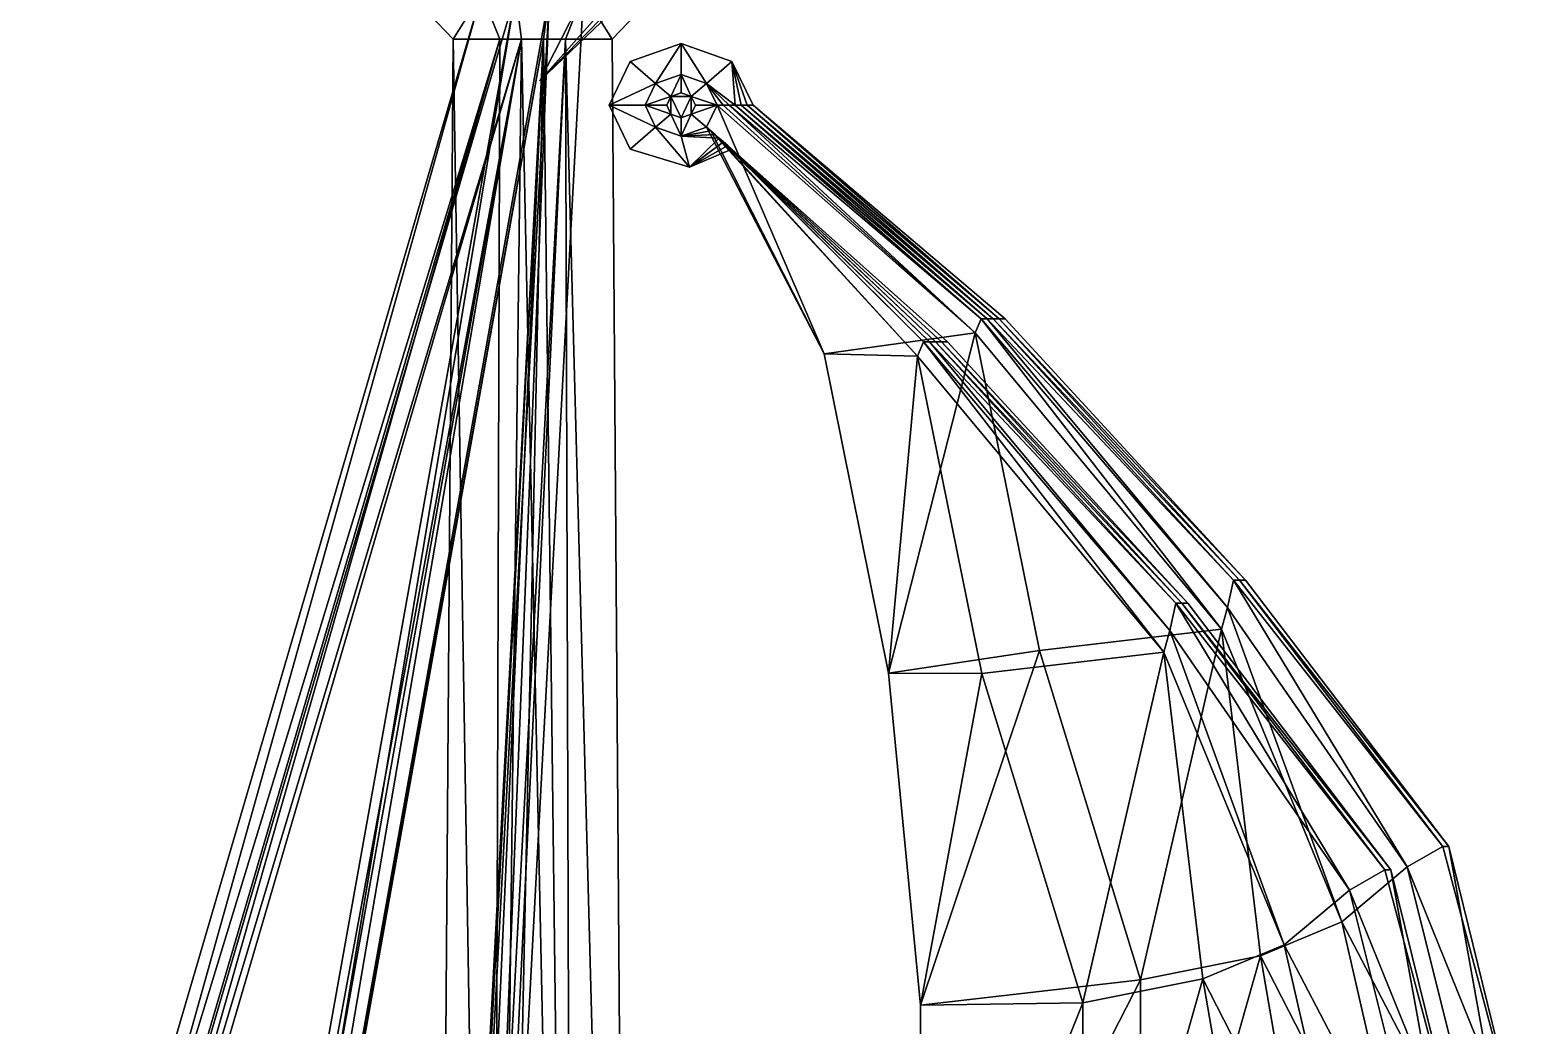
# Model space of a CAD drawing. Extents: x -936 to 1055, y -439 to 1376.
# Drawn here: x -160.4 to 224.6, y 483.3 to 739.4 of the extents above; entities that cross this region are included whole.
import ezdxf

# ---------------------------------------------------------------- set-up
doc = ezdxf.new("R2010")
doc.units = 0
doc.layers.get('0').update_dxf_attribs({"linetype": 'CONTINUOUS'})

msp = doc.modelspace()

# ---------------------------------------------------------------- linework, layer by layer
at = {"color": 7}
for points in [[(20.33, 773.82, 363.61), (-29.19, 726.3, 455.34), (82.53, 839.82, 340.82), (20.33, 773.82, 363.61)], [(-29.19, 726.3, 455.34), (25.9, 834.16, 404.3), (82.53, 839.82, 340.82), (-29.19, 726.3, 455.34)], [(82.53, 839.82, -340.82), (-29.19, 726.3, -455.34), (20.33, 773.82, -363.61), (82.53, 839.82, -340.82)], [(82.53, 839.82, -340.82), (25.9, 834.16, -404.3), (-29.19, 726.3, -455.34), (82.53, 839.82, -340.82)], [(67.52, 835.37, 340.82), (-29.19, 726.3, 455.34), (20.33, 773.82, 363.61), (67.52, 835.37, 340.82)], [(67.52, 835.37, 340.82), (25.9, 834.16, 404.3), (-29.19, 726.3, 455.34), (67.52, 835.37, 340.82)], [(20.33, 773.82, -363.61), (-29.19, 726.3, -455.34), (67.52, 835.37, -340.82), (20.33, 773.82, -363.61)], [(-29.19, 726.3, -455.34), (25.9, 834.16, -404.3), (67.52, 835.37, -340.82), (-29.19, 726.3, -455.34)], [(-73.99, 760.5, -17.78), (-73.99, 760.5, 17.78), (-51.52, 737.01, 8.47), (-73.99, 760.5, -17.78)], [(-51.52, 737.01, -8.47), (-73.99, 760.5, -17.78), (-51.52, 737.01, 8.47), (-51.52, 737.01, -8.47)], [(-44.19, 748.76, -31.68), (-73.99, 760.5, -17.78), (-51.52, 737.01, -8.47), (-44.19, 748.76, -31.68)], [(-51.52, 737.01, 8.47), (-73.99, 760.5, 17.78), (-44.19, 748.76, 31.68), (-51.52, 737.01, 8.47)], [(-10.62, 737.01, -8.47), (11.85, 760.5, -17.78), (-17.94, 748.76, -31.68), (-10.62, 737.01, -8.47)], [(-17.94, 748.76, 31.68), (11.85, 760.5, 17.78), (-10.62, 737.01, 8.47), (-17.94, 748.76, 31.68)], [(11.85, 760.5, 17.78), (11.85, 760.5, -17.78), (-10.62, 737.01, -8.47), (11.85, 760.5, 17.78)], [(-10.62, 737.01, 8.47), (11.85, 760.5, 17.78), (-10.62, 737.01, -8.47), (-10.62, 737.01, 8.47)], [(-243.22, 69.85, -378.05), (-234.47, 69.85, -378.05), (-44.19, 748.76, -31.68), (-243.22, 69.85, -378.05)], [(-243.22, 69.85, -378.05), (-44.19, 748.76, -31.68), (-39.54, 737.01, -20.45), (-243.22, 69.85, -378.05)], [(-44.19, 748.76, 31.68), (-234.47, 69.85, 378.05), (-243.22, 69.85, 378.05), (-44.19, 748.76, 31.68)], [(-39.54, 737.01, 20.45), (-44.19, 748.76, 31.68), (-243.22, 69.85, 378.05), (-39.54, 737.01, 20.45)], [(-234.47, 69.85, -378.05), (-35.44, 748.76, -31.68), (-44.19, 748.76, -31.68), (-234.47, 69.85, -378.05)], [(-234.47, 69.85, -378.05), (-33.89, 737.01, -20.45), (-35.44, 748.76, -31.68), (-234.47, 69.85, -378.05)], [(-44.19, 748.76, 31.68), (-35.44, 748.76, 31.68), (-234.47, 69.85, 378.05), (-44.19, 748.76, 31.68)], [(-35.44, 748.76, 31.68), (-33.89, 737.01, 20.45), (-234.47, 69.85, 378.05), (-35.44, 748.76, 31.68)], [(-157.17, 69.85, -378.05), (-35.44, 748.76, -31.68), (-33.89, 737.01, -20.45), (-157.17, 69.85, -378.05)], [(-157.17, 69.85, -378.05), (-148.42, 69.85, -378.05), (-35.44, 748.76, -31.68), (-157.17, 69.85, -378.05)], [(-33.89, 737.01, 20.45), (-35.44, 748.76, 31.68), (-157.17, 69.85, 378.05), (-33.89, 737.01, 20.45)], [(-35.44, 748.76, 31.68), (-148.42, 69.85, 378.05), (-157.17, 69.85, 378.05), (-35.44, 748.76, 31.68)], [(-148.42, 69.85, -378.05), (-26.69, 748.76, -31.68), (-35.44, 748.76, -31.68), (-148.42, 69.85, -378.05)], [(-148.42, 69.85, -378.05), (-28.24, 737.01, -20.45), (-26.69, 748.76, -31.68), (-148.42, 69.85, -378.05)], [(-35.44, 748.76, 31.68), (-26.69, 748.76, 31.68), (-148.42, 69.85, 378.05), (-35.44, 748.76, 31.68)], [(-26.69, 748.76, 31.68), (-28.24, 737.01, 20.45), (-148.42, 69.85, 378.05), (-26.69, 748.76, 31.68)], [(-63.12, 69.85, -378.05), (-26.69, 748.76, -31.68), (-28.24, 737.01, -20.45), (-63.12, 69.85, -378.05)], [(-63.12, 69.85, -378.05), (-54.37, 69.85, -378.05), (-26.69, 748.76, -31.68), (-63.12, 69.85, -378.05)], [(-28.24, 737.01, 20.45), (-26.69, 748.76, 31.68), (-63.12, 69.85, 378.05), (-28.24, 737.01, 20.45)], [(-26.69, 748.76, 31.68), (-54.37, 69.85, 378.05), (-63.12, 69.85, 378.05), (-26.69, 748.76, 31.68)], [(-54.37, 69.85, -378.05), (-17.94, 748.76, -31.68), (-26.69, 748.76, -31.68), (-54.37, 69.85, -378.05)], [(-54.37, 69.85, -378.05), (-22.6, 737.01, -20.45), (-17.94, 748.76, -31.68), (-54.37, 69.85, -378.05)], [(-26.69, 748.76, 31.68), (-17.94, 748.76, 31.68), (-54.37, 69.85, 378.05), (-26.69, 748.76, 31.68)], [(-17.94, 748.76, 31.68), (-22.6, 737.01, 20.45), (-54.37, 69.85, 378.05), (-17.94, 748.76, 31.68)], [(-39.54, 737.01, -20.45), (-44.19, 748.76, -31.68), (-51.52, 737.01, -8.47), (-39.54, 737.01, -20.45)], [(-51.52, 737.01, 8.47), (-44.19, 748.76, 31.68), (-39.54, 737.01, 20.45), (-51.52, 737.01, 8.47)], [(-10.62, 737.01, -8.47), (-17.94, 748.76, -31.68), (-22.6, 737.01, -20.45), (-10.62, 737.01, -8.47)], [(-22.6, 737.01, 20.45), (-17.94, 748.76, 31.68), (-10.62, 737.01, 8.47), (-22.6, 737.01, 20.45)], [(-238.57, 58.1, -366.82), (-243.22, 69.85, -378.05), (-39.54, 737.01, -20.45), (-238.57, 58.1, -366.82)], [(-39.54, 737.01, 20.45), (-243.22, 69.85, 378.05), (-238.57, 58.1, 366.82), (-39.54, 737.01, 20.45)], [(-232.92, 58.1, -366.82), (-238.57, 58.1, -366.82), (-39.54, 737.01, -20.45), (-232.92, 58.1, -366.82)], [(-39.54, 737.01, 20.45), (-238.57, 58.1, 366.82), (-232.92, 58.1, 366.82), (-39.54, 737.01, 20.45)], [(-234.47, 69.85, -378.05), (-232.92, 58.1, -366.82), (-33.89, 737.01, -20.45), (-234.47, 69.85, -378.05)], [(-33.89, 737.01, 20.45), (-232.92, 58.1, 366.82), (-234.47, 69.85, 378.05), (-33.89, 737.01, 20.45)], [(-232.92, 58.1, -366.82), (-39.54, 737.01, -20.45), (-33.89, 737.01, -20.45), (-232.92, 58.1, -366.82)], [(-33.89, 737.01, 20.45), (-39.54, 737.01, 20.45), (-232.92, 58.1, 366.82), (-33.89, 737.01, 20.45)], [(-155.62, 58.1, -366.81), (-157.17, 69.85, -378.05), (-33.89, 737.01, -20.45), (-155.62, 58.1, -366.81)], [(-33.89, 737.01, 20.45), (-157.17, 69.85, 378.05), (-155.62, 58.1, 366.81), (-33.89, 737.01, 20.45)], [(-149.97, 58.1, -366.81), (-155.62, 58.1, -366.81), (-33.89, 737.01, -20.45), (-149.97, 58.1, -366.81)], [(-33.89, 737.01, 20.45), (-155.62, 58.1, 366.81), (-149.97, 58.1, 366.81), (-33.89, 737.01, 20.45)], [(-149.97, 58.1, -366.81), (-33.89, 737.01, -20.45), (-28.24, 737.01, -20.45), (-149.97, 58.1, -366.81)], [(-148.42, 69.85, -378.05), (-149.97, 58.1, -366.81), (-28.24, 737.01, -20.45), (-148.42, 69.85, -378.05)], [(-28.24, 737.01, 20.45), (-33.89, 737.01, 20.45), (-149.97, 58.1, 366.81), (-28.24, 737.01, 20.45)], [(-28.24, 737.01, 20.45), (-149.97, 58.1, 366.81), (-148.42, 69.85, 378.05), (-28.24, 737.01, 20.45)], [(-59.03, 58.1, -366.82), (-64.67, 58.1, -366.82), (-28.24, 737.01, -20.45), (-59.03, 58.1, -366.82)], [(-64.67, 58.1, -366.82), (-63.12, 69.85, -378.05), (-28.24, 737.01, -20.45), (-64.67, 58.1, -366.82)], [(-28.24, 737.01, 20.45), (-64.67, 58.1, 366.82), (-59.03, 58.1, 366.82), (-28.24, 737.01, 20.45)], [(-28.24, 737.01, 20.45), (-63.12, 69.85, 378.05), (-64.67, 58.1, 366.82), (-28.24, 737.01, 20.45)], [(-59.03, 58.1, -366.82), (-28.24, 737.01, -20.45), (-22.6, 737.01, -20.45), (-59.03, 58.1, -366.82)], [(-54.37, 69.85, -378.05), (-59.03, 58.1, -366.82), (-22.6, 737.01, -20.45), (-54.37, 69.85, -378.05)], [(-22.6, 737.01, 20.45), (-28.24, 737.01, 20.45), (-59.03, 58.1, 366.82), (-22.6, 737.01, 20.45)], [(-22.6, 737.01, 20.45), (-59.03, 58.1, 366.82), (-54.37, 69.85, 378.05), (-22.6, 737.01, 20.45)], [(-51.52, 737.01, -8.47), (-51.52, 737.01, 8.47), (-56.09, 117.52, 10.36), (-51.52, 737.01, -8.47)], [(-56.09, 117.52, -10.36), (-51.52, 737.01, -8.47), (-56.09, 117.52, 10.36), (-56.09, 117.52, -10.36)], [(-41.43, 117.52, -25.02), (-51.52, 737.01, -8.47), (-56.09, 117.52, -10.36), (-41.43, 117.52, -25.02)], [(-56.09, 117.52, 10.36), (-51.52, 737.01, 8.47), (-41.43, 117.52, 25.02), (-56.09, 117.52, 10.36)], [(-41.43, 117.52, -25.02), (-39.54, 737.01, -20.45), (-51.52, 737.01, -8.47), (-41.43, 117.52, -25.02)], [(-51.52, 737.01, 8.47), (-39.54, 737.01, 20.45), (-41.43, 117.52, 25.02), (-51.52, 737.01, 8.47)], [(-33.89, 737.01, -20.45), (-39.54, 737.01, -20.45), (-41.43, 117.52, -25.02), (-33.89, 737.01, -20.45)], [(-28.24, 737.01, -20.45), (-33.89, 737.01, -20.45), (-41.43, 117.52, -25.02), (-28.24, 737.01, -20.45)], [(-20.7, 117.52, -25.02), (-28.24, 737.01, -20.45), (-41.43, 117.52, -25.02), (-20.7, 117.52, -25.02)], [(-41.43, 117.52, 25.02), (-39.54, 737.01, 20.45), (-33.89, 737.01, 20.45), (-41.43, 117.52, 25.02)], [(-41.43, 117.52, 25.02), (-33.89, 737.01, 20.45), (-20.7, 117.52, 25.02), (-41.43, 117.52, 25.02)], [(-33.89, 737.01, 20.45), (-28.24, 737.01, 20.45), (-20.7, 117.52, 25.02), (-33.89, 737.01, 20.45)], [(-20.7, 117.52, -25.02), (-22.6, 737.01, -20.45), (-28.24, 737.01, -20.45), (-20.7, 117.52, -25.02)], [(-28.24, 737.01, 20.45), (-22.6, 737.01, 20.45), (-20.7, 117.52, 25.02), (-28.24, 737.01, 20.45)], [(-6.05, 117.52, -10.36), (-10.62, 737.01, -8.47), (-22.6, 737.01, -20.45), (-6.05, 117.52, -10.36)], [(-6.05, 117.52, -10.36), (-22.6, 737.01, -20.45), (-20.7, 117.52, -25.02), (-6.05, 117.52, -10.36)], [(-22.6, 737.01, 20.45), (-10.62, 737.01, 8.47), (-6.05, 117.52, 10.36), (-22.6, 737.01, 20.45)], [(-20.7, 117.52, 25.02), (-22.6, 737.01, 20.45), (-6.05, 117.52, 10.36), (-20.7, 117.52, 25.02)], [(-10.62, 737.01, 8.47), (-10.62, 737.01, -8.47), (-6.05, 117.52, -10.36), (-10.62, 737.01, 8.47)], [(-6.05, 117.52, 10.36), (-10.62, 737.01, 8.47), (-6.05, 117.52, -10.36), (-6.05, 117.52, 10.36)], [(-5.95, 731.23, 0), (0.59, 725.59, -462.77), (7.14, 735.89, 0), (-5.95, 731.23, 0)], [(7.14, 735.89, 0), (0.59, 725.59, 462.77), (-5.95, 731.23, 0), (7.14, 735.89, 0)], [(0.59, 725.59, -462.77), (7.14, 727.93, -462.77), (7.14, 735.89, 0), (0.59, 725.59, -462.77)], [(7.14, 735.89, 0), (7.14, 727.93, 462.77), (0.59, 725.59, 462.77), (7.14, 735.89, 0)], [(7.14, 735.89, 0), (7.14, 727.93, -462.77), (13.68, 725.59, -462.77), (7.14, 735.89, 0)], [(7.14, 735.89, 0), (13.68, 725.59, -462.77), (20.23, 731.23, 0), (7.14, 735.89, 0)], [(13.68, 725.59, 462.77), (7.14, 727.93, 462.77), (7.14, 735.89, 0), (13.68, 725.59, 462.77)], [(20.23, 731.23, 0), (13.68, 725.59, 462.77), (7.14, 735.89, 0), (20.23, 731.23, 0)], [(-11.37, 719.96, 0), (0.59, 725.59, -462.77), (-5.95, 731.23, 0), (-11.37, 719.96, 0)], [(-5.95, 731.23, 0), (0.59, 725.59, 462.77), (-11.37, 719.96, 0), (-5.95, 731.23, 0)], [(0.59, 725.59, -462.77), (4.52, 722.21, -555.32), (7.14, 727.93, -462.77), (0.59, 725.59, -462.77)], [(7.14, 727.93, 462.77), (4.52, 722.21, 555.32), (0.59, 725.59, 462.77), (7.14, 727.93, 462.77)], [(4.52, 722.21, -555.32), (7.14, 723.14, -555.32), (7.14, 727.93, -462.77), (4.52, 722.21, -555.32)], [(7.14, 727.93, 462.77), (7.14, 723.14, 555.32), (4.52, 722.21, 555.32), (7.14, 727.93, 462.77)], [(7.14, 727.93, -462.77), (7.14, 723.14, -555.32), (9.76, 722.21, -555.32), (7.14, 727.93, -462.77)], [(7.14, 727.93, -462.77), (9.76, 722.21, -555.32), (13.68, 725.59, -462.77), (7.14, 727.93, -462.77)], [(9.76, 722.21, 555.32), (7.14, 723.14, 555.32), (7.14, 727.93, 462.77), (9.76, 722.21, 555.32)], [(13.68, 725.59, 462.77), (9.76, 722.21, 555.32), (7.14, 727.93, 462.77), (13.68, 725.59, 462.77)], [(21.02, 719.96, -231.38), (20.23, 731.23, 0), (13.68, 725.59, -462.77), (21.02, 719.96, -231.38)], [(13.68, 725.59, 462.77), (20.23, 731.23, 0), (21.02, 719.96, 231.38), (13.68, 725.59, 462.77)], [(24.11, 719.96, -77.13), (25.65, 719.96, 0), (20.23, 731.23, 0), (24.11, 719.96, -77.13)], [(22.56, 719.96, -154.26), (24.11, 719.96, -77.13), (20.23, 731.23, 0), (22.56, 719.96, -154.26)], [(21.02, 719.96, -231.38), (22.56, 719.96, -154.26), (20.23, 731.23, 0), (21.02, 719.96, -231.38)], [(20.23, 731.23, 0), (25.65, 719.96, 0), (24.11, 719.96, 77.13), (20.23, 731.23, 0)], [(20.23, 731.23, 0), (24.11, 719.96, 77.13), (22.56, 719.96, 154.26), (20.23, 731.23, 0)], [(20.23, 731.23, 0), (22.56, 719.96, 154.26), (21.02, 719.96, 231.38), (20.23, 731.23, 0)], [(-11.37, 719.96, 0), (-2.12, 719.96, -462.77), (0.59, 725.59, -462.77), (-11.37, 719.96, 0)], [(0.59, 725.59, 462.77), (-2.12, 719.96, 462.77), (-11.37, 719.96, 0), (0.59, 725.59, 462.77)], [(-2.12, 719.96, -462.77), (4.52, 722.21, -555.32), (0.59, 725.59, -462.77), (-2.12, 719.96, -462.77)], [(0.59, 725.59, 462.77), (4.52, 722.21, 555.32), (-2.12, 719.96, 462.77), (0.59, 725.59, 462.77)], [(13.68, 725.59, -462.77), (9.76, 722.21, -555.32), (16.39, 719.96, -462.77), (13.68, 725.59, -462.77)], [(16.39, 719.96, 462.77), (9.76, 722.21, 555.32), (13.68, 725.59, 462.77), (16.39, 719.96, 462.77)], [(13.68, 725.59, -462.77), (16.39, 719.96, -462.77), (17.94, 719.96, -385.64), (13.68, 725.59, -462.77)], [(19.48, 719.96, -308.51), (21.02, 719.96, -231.38), (13.68, 725.59, -462.77), (19.48, 719.96, -308.51)], [(19.48, 719.96, -308.51), (13.68, 725.59, -462.77), (17.94, 719.96, -385.64), (19.48, 719.96, -308.51)], [(13.68, 725.59, 462.77), (21.02, 719.96, 231.38), (19.48, 719.96, 308.51), (13.68, 725.59, 462.77)], [(17.94, 719.96, 385.64), (16.39, 719.96, 462.77), (13.68, 725.59, 462.77), (17.94, 719.96, 385.64)], [(17.94, 719.96, 385.64), (13.68, 725.59, 462.77), (19.48, 719.96, 308.51), (17.94, 719.96, 385.64)], [(0.59, 714.32, -462.77), (-2.12, 719.96, -462.77), (-11.37, 719.96, 0), (0.59, 714.32, -462.77)], [(-5.95, 708.69, 0), (0.59, 714.32, -462.77), (-11.37, 719.96, 0), (-5.95, 708.69, 0)], [(-11.37, 719.96, 0), (-2.12, 719.96, 462.77), (0.59, 714.32, 462.77), (-11.37, 719.96, 0)], [(-11.37, 719.96, 0), (0.59, 714.32, 462.77), (-5.95, 708.69, 0), (-11.37, 719.96, 0)], [(-2.12, 719.96, -462.77), (3.44, 719.96, -555.32), (4.52, 722.21, -555.32), (-2.12, 719.96, -462.77)], [(4.52, 722.21, 555.32), (3.44, 719.96, 555.32), (-2.12, 719.96, 462.77), (4.52, 722.21, 555.32)], [(4.52, 717.7, -555.32), (3.44, 719.96, -555.32), (-2.12, 719.96, -462.77), (4.52, 717.7, -555.32)], [(0.59, 714.32, -462.77), (4.52, 717.7, -555.32), (-2.12, 719.96, -462.77), (0.59, 714.32, -462.77)], [(-2.12, 719.96, 462.77), (3.44, 719.96, 555.32), (4.52, 717.7, 555.32), (-2.12, 719.96, 462.77)], [(-2.12, 719.96, 462.77), (4.52, 717.7, 555.32), (0.59, 714.32, 462.77), (-2.12, 719.96, 462.77)], [(4.52, 722.21, -555.32), (3.44, 719.96, -555.32), (4.52, 717.7, -555.32), (4.52, 722.21, -555.32)], [(4.52, 717.7, 555.32), (3.44, 719.96, 555.32), (4.52, 722.21, 555.32), (4.52, 717.7, 555.32)], [(9.76, 722.21, -555.32), (7.14, 723.14, -555.32), (4.52, 722.21, -555.32), (9.76, 722.21, -555.32)], [(4.52, 722.21, 555.32), (7.14, 723.14, 555.32), (9.76, 722.21, 555.32), (4.52, 722.21, 555.32)], [(4.52, 722.21, -555.32), (4.52, 717.7, -555.32), (7.14, 716.77, -555.32), (4.52, 722.21, -555.32)], [(9.76, 722.21, -555.32), (4.52, 722.21, -555.32), (7.14, 716.77, -555.32), (9.76, 722.21, -555.32)], [(7.14, 716.77, 555.32), (4.52, 717.7, 555.32), (4.52, 722.21, 555.32), (7.14, 716.77, 555.32)], [(7.14, 716.77, 555.32), (4.52, 722.21, 555.32), (9.76, 722.21, 555.32), (7.14, 716.77, 555.32)], [(9.76, 722.21, -555.32), (7.14, 716.77, -555.32), (9.76, 717.7, -555.32), (9.76, 722.21, -555.32)], [(9.76, 717.7, 555.32), (7.14, 716.77, 555.32), (9.76, 722.21, 555.32), (9.76, 717.7, 555.32)], [(9.76, 722.21, -555.32), (10.84, 719.96, -555.32), (16.39, 719.96, -462.77), (9.76, 722.21, -555.32)], [(9.76, 722.21, -555.32), (9.76, 717.7, -555.32), (10.84, 719.96, -555.32), (9.76, 722.21, -555.32)], [(16.39, 719.96, 462.77), (10.84, 719.96, 555.32), (9.76, 722.21, 555.32), (16.39, 719.96, 462.77)], [(10.84, 719.96, 555.32), (9.76, 717.7, 555.32), (9.76, 722.21, 555.32), (10.84, 719.96, 555.32)], [(16.39, 719.96, -462.77), (10.84, 719.96, -555.32), (9.76, 717.7, -555.32), (16.39, 719.96, -462.77)], [(16.39, 719.96, -462.77), (9.76, 717.7, -555.32), (13.68, 714.32, -462.77), (16.39, 719.96, -462.77)], [(9.76, 717.7, 555.32), (10.84, 719.96, 555.32), (16.39, 719.96, 462.77), (9.76, 717.7, 555.32)], [(13.68, 714.32, 462.77), (9.76, 717.7, 555.32), (16.39, 719.96, 462.77), (13.68, 714.32, 462.77)], [(43.94, 656.01, -456.47), (16.39, 719.96, -462.77), (13.68, 714.32, -462.77), (43.94, 656.01, -456.47)], [(13.68, 714.32, 462.77), (16.39, 719.96, 462.77), (43.94, 656.01, 456.47), (13.68, 714.32, 462.77)], [(82.8, 661.38, -383.1), (17.94, 719.96, -385.64), (16.39, 719.96, -462.77), (82.8, 661.38, -383.1)], [(43.94, 656.01, -456.47), (82.8, 661.38, -383.1), (16.39, 719.96, -462.77), (43.94, 656.01, -456.47)], [(16.39, 719.96, 462.77), (17.94, 719.96, 385.64), (82.8, 661.38, 383.1), (16.39, 719.96, 462.77)], [(16.39, 719.96, 462.77), (82.8, 661.38, 383.1), (43.94, 656.01, 456.47), (16.39, 719.96, 462.77)], [(82.8, 661.38, -383.1), (19.48, 719.96, -308.51), (17.94, 719.96, -385.64), (82.8, 661.38, -383.1)], [(17.94, 719.96, 385.64), (19.48, 719.96, 308.51), (82.8, 661.38, 383.1), (17.94, 719.96, 385.64)], [(82.8, 661.38, -383.1), (84.34, 665.01, -308.51), (19.48, 719.96, -308.51), (82.8, 661.38, -383.1)], [(84.34, 665.01, -308.51), (21.02, 719.96, -231.38), (19.48, 719.96, -308.51), (84.34, 665.01, -308.51)], [(19.48, 719.96, 308.51), (84.34, 665.01, 308.51), (82.8, 661.38, 383.1), (19.48, 719.96, 308.51)], [(19.48, 719.96, 308.51), (21.02, 719.96, 231.38), (84.34, 665.01, 308.51), (19.48, 719.96, 308.51)], [(84.34, 665.01, -308.51), (85.88, 665.01, -231.38), (21.02, 719.96, -231.38), (84.34, 665.01, -308.51)], [(85.88, 665.01, -231.38), (22.56, 719.96, -154.26), (21.02, 719.96, -231.38), (85.88, 665.01, -231.38)], [(21.02, 719.96, 231.38), (85.88, 665.01, 231.38), (84.34, 665.01, 308.51), (21.02, 719.96, 231.38)], [(21.02, 719.96, 231.38), (22.56, 719.96, 154.26), (85.88, 665.01, 231.38), (21.02, 719.96, 231.38)], [(85.88, 665.01, -231.38), (87.43, 665.01, -154.26), (22.56, 719.96, -154.26), (85.88, 665.01, -231.38)], [(87.43, 665.01, -154.26), (24.11, 719.96, -77.13), (22.56, 719.96, -154.26), (87.43, 665.01, -154.26)], [(22.56, 719.96, 154.26), (87.43, 665.01, 154.26), (85.88, 665.01, 231.38), (22.56, 719.96, 154.26)], [(22.56, 719.96, 154.26), (24.11, 719.96, 77.13), (87.43, 665.01, 154.26), (22.56, 719.96, 154.26)], [(87.43, 665.01, -154.26), (88.97, 665.01, -77.13), (24.11, 719.96, -77.13), (87.43, 665.01, -154.26)], [(88.97, 665.01, -77.13), (25.65, 719.96, 0), (24.11, 719.96, -77.13), (88.97, 665.01, -77.13)], [(24.11, 719.96, 77.13), (88.97, 665.01, 77.13), (87.43, 665.01, 154.26), (24.11, 719.96, 77.13)], [(24.11, 719.96, 77.13), (25.65, 719.96, 0), (88.97, 665.01, 77.13), (24.11, 719.96, 77.13)], [(88.97, 665.01, -77.13), (90.51, 665.01, 0), (25.65, 719.96, 0), (88.97, 665.01, -77.13)], [(25.65, 719.96, 0), (90.51, 665.01, 0), (88.97, 665.01, 77.13), (25.65, 719.96, 0)], [(7.14, 711.99, -462.77), (4.52, 717.7, -555.32), (0.59, 714.32, -462.77), (7.14, 711.99, -462.77)], [(0.59, 714.32, 462.77), (4.52, 717.7, 555.32), (7.14, 711.99, 462.77), (0.59, 714.32, 462.77)], [(7.14, 711.99, -462.77), (7.14, 716.77, -555.32), (4.52, 717.7, -555.32), (7.14, 711.99, -462.77)], [(4.52, 717.7, 555.32), (7.14, 716.77, 555.32), (7.14, 711.99, 462.77), (4.52, 717.7, 555.32)], [(9.76, 717.7, -555.32), (7.14, 716.77, -555.32), (7.14, 711.99, -462.77), (9.76, 717.7, -555.32)], [(13.68, 714.32, -462.77), (9.76, 717.7, -555.32), (7.14, 711.99, -462.77), (13.68, 714.32, -462.77)], [(7.14, 711.99, 462.77), (7.14, 716.77, 555.32), (9.76, 717.7, 555.32), (7.14, 711.99, 462.77)], [(7.14, 711.99, 462.77), (9.76, 717.7, 555.32), (13.68, 714.32, 462.77), (7.14, 711.99, 462.77)], [(9.28, 704.02, 0), (0.59, 714.32, -462.77), (-5.95, 708.69, 0), (9.28, 704.02, 0)], [(-5.95, 708.69, 0), (0.59, 714.32, 462.77), (9.28, 704.02, 0), (-5.95, 708.69, 0)], [(9.28, 704.02, 0), (7.14, 711.99, -462.77), (0.59, 714.32, -462.77), (9.28, 704.02, 0)], [(0.59, 714.32, 462.77), (7.14, 711.99, 462.77), (9.28, 704.02, 0), (0.59, 714.32, 462.77)], [(14.77, 713.38, -385.64), (13.68, 714.32, -462.77), (7.14, 711.99, -462.77), (14.77, 713.38, -385.64)], [(7.14, 711.99, 462.77), (13.68, 714.32, 462.77), (14.77, 713.38, 385.64), (7.14, 711.99, 462.77)], [(15.86, 712.44, -308.51), (14.77, 713.38, -385.64), (7.14, 711.99, -462.77), (15.86, 712.44, -308.51)], [(7.14, 711.99, 462.77), (14.77, 713.38, 385.64), (15.86, 712.44, 308.51), (7.14, 711.99, 462.77)], [(16.95, 711.51, -231.38), (15.86, 712.44, -308.51), (7.14, 711.99, -462.77), (16.95, 711.51, -231.38)], [(7.14, 711.99, 462.77), (15.86, 712.44, 308.51), (16.95, 711.51, 231.38), (7.14, 711.99, 462.77)], [(43.94, 656.01, -456.47), (13.68, 714.32, -462.77), (14.77, 713.38, -385.64), (43.94, 656.01, -456.47)], [(14.77, 713.38, 385.64), (13.68, 714.32, 462.77), (43.94, 656.01, 456.47), (14.77, 713.38, 385.64)], [(67.95, 655.45, -383.1), (43.94, 656.01, -456.47), (14.77, 713.38, -385.64), (67.95, 655.45, -383.1)], [(67.95, 655.45, -383.1), (14.77, 713.38, -385.64), (15.86, 712.44, -308.51), (67.95, 655.45, -383.1)], [(14.77, 713.38, 385.64), (43.94, 656.01, 456.47), (67.95, 655.45, 383.1), (14.77, 713.38, 385.64)], [(15.86, 712.44, 308.51), (14.77, 713.38, 385.64), (67.95, 655.45, 383.1), (15.86, 712.44, 308.51)], [(69.49, 659.07, -308.51), (67.95, 655.45, -383.1), (15.86, 712.44, -308.51), (69.49, 659.07, -308.51)], [(69.49, 659.07, -308.51), (15.86, 712.44, -308.51), (16.95, 711.51, -231.38), (69.49, 659.07, -308.51)], [(15.86, 712.44, 308.51), (67.95, 655.45, 383.1), (69.49, 659.07, 308.51), (15.86, 712.44, 308.51)], [(16.95, 711.51, 231.38), (15.86, 712.44, 308.51), (69.49, 659.07, 308.51), (16.95, 711.51, 231.38)], [(16.95, 711.51, -231.38), (7.14, 711.99, -462.77), (9.28, 704.02, 0), (16.95, 711.51, -231.38)], [(9.28, 704.02, 0), (7.14, 711.99, 462.77), (16.95, 711.51, 231.38), (9.28, 704.02, 0)], [(18.05, 710.57, -154.26), (16.95, 711.51, -231.38), (9.28, 704.02, 0), (18.05, 710.57, -154.26)], [(9.28, 704.02, 0), (16.95, 711.51, 231.38), (18.05, 710.57, 154.26), (9.28, 704.02, 0)], [(19.14, 709.63, -77.13), (18.05, 710.57, -154.26), (9.28, 704.02, 0), (19.14, 709.63, -77.13)], [(9.28, 704.02, 0), (18.05, 710.57, 154.26), (19.14, 709.63, 77.13), (9.28, 704.02, 0)], [(20.23, 708.69, 0), (19.14, 709.63, -77.13), (9.28, 704.02, 0), (20.23, 708.69, 0)], [(9.28, 704.02, 0), (19.14, 709.63, 77.13), (20.23, 708.69, 0), (9.28, 704.02, 0)], [(71.03, 659.07, -231.38), (69.49, 659.07, -308.51), (16.95, 711.51, -231.38), (71.03, 659.07, -231.38)], [(71.03, 659.07, -231.38), (16.95, 711.51, -231.38), (18.05, 710.57, -154.26), (71.03, 659.07, -231.38)], [(16.95, 711.51, 231.38), (69.49, 659.07, 308.51), (71.03, 659.07, 231.38), (16.95, 711.51, 231.38)], [(18.05, 710.57, 154.26), (16.95, 711.51, 231.38), (71.03, 659.07, 231.38), (18.05, 710.57, 154.26)], [(72.57, 659.07, -154.26), (71.03, 659.07, -231.38), (18.05, 710.57, -154.26), (72.57, 659.07, -154.26)], [(72.57, 659.07, -154.26), (18.05, 710.57, -154.26), (19.14, 709.63, -77.13), (72.57, 659.07, -154.26)], [(18.05, 710.57, 154.26), (71.03, 659.07, 231.38), (72.57, 659.07, 154.26), (18.05, 710.57, 154.26)], [(19.14, 709.63, 77.13), (18.05, 710.57, 154.26), (72.57, 659.07, 154.26), (19.14, 709.63, 77.13)], [(74.12, 659.07, -77.13), (19.14, 709.63, -77.13), (20.23, 708.69, 0), (74.12, 659.07, -77.13)], [(74.12, 659.07, -77.13), (72.57, 659.07, -154.26), (19.14, 709.63, -77.13), (74.12, 659.07, -77.13)], [(20.23, 708.69, 0), (19.14, 709.63, 77.13), (74.12, 659.07, 77.13), (20.23, 708.69, 0)], [(19.14, 709.63, 77.13), (72.57, 659.07, 154.26), (74.12, 659.07, 77.13), (19.14, 709.63, 77.13)], [(75.66, 659.07, 0), (74.12, 659.07, -77.13), (20.23, 708.69, 0), (75.66, 659.07, 0)], [(20.23, 708.69, 0), (74.12, 659.07, 77.13), (75.66, 659.07, 0), (20.23, 708.69, 0)], [(84.34, 665.01, -308.51), (82.8, 661.38, -383.1), (146.23, 585.19, -299.89), (84.34, 665.01, -308.51)], [(146.23, 585.19, 299.89), (82.8, 661.38, 383.1), (84.34, 665.01, 308.51), (146.23, 585.19, 299.89)], [(146.23, 585.19, -299.89), (147.77, 590.79, -226.68), (84.34, 665.01, -308.51), (146.23, 585.19, -299.89)], [(85.88, 665.01, -231.38), (84.34, 665.01, -308.51), (147.77, 590.79, -226.68), (85.88, 665.01, -231.38)], [(84.34, 665.01, 308.51), (147.77, 590.79, 226.68), (146.23, 585.19, 299.89), (84.34, 665.01, 308.51)], [(147.77, 590.79, 226.68), (84.34, 665.01, 308.51), (85.88, 665.01, 231.38), (147.77, 590.79, 226.68)], [(149.32, 597.81, -154.47), (87.43, 665.01, -154.26), (85.88, 665.01, -231.38), (149.32, 597.81, -154.47)], [(147.77, 590.79, -226.68), (149.32, 597.81, -154.47), (85.88, 665.01, -231.38), (147.77, 590.79, -226.68)], [(85.88, 665.01, 231.38), (87.43, 665.01, 154.26), (149.32, 597.81, 154.47), (85.88, 665.01, 231.38)], [(85.88, 665.01, 231.38), (149.32, 597.81, 154.47), (147.77, 590.79, 226.68), (85.88, 665.01, 231.38)], [(150.86, 597.81, -77.34), (88.97, 665.01, -77.13), (87.43, 665.01, -154.26), (150.86, 597.81, -77.34)], [(149.32, 597.81, -154.47), (150.86, 597.81, -77.34), (87.43, 665.01, -154.26), (149.32, 597.81, -154.47)], [(87.43, 665.01, 154.26), (88.97, 665.01, 77.13), (150.86, 597.81, 77.34), (87.43, 665.01, 154.26)], [(87.43, 665.01, 154.26), (150.86, 597.81, 77.34), (149.32, 597.81, 154.47), (87.43, 665.01, 154.26)], [(152.4, 597.81, 0), (90.51, 665.01, 0), (88.97, 665.01, -77.13), (152.4, 597.81, 0)], [(150.86, 597.81, -77.34), (152.4, 597.81, 0), (88.97, 665.01, -77.13), (150.86, 597.81, -77.34)], [(88.97, 665.01, 77.13), (90.51, 665.01, 0), (152.4, 597.81, 0), (88.97, 665.01, 77.13)], [(88.97, 665.01, 77.13), (152.4, 597.81, 0), (150.86, 597.81, 77.34), (88.97, 665.01, 77.13)], [(60.52, 573.85, -446.21), (82.8, 661.38, -383.1), (43.94, 656.01, -456.47), (60.52, 573.85, -446.21)], [(43.94, 656.01, 456.47), (82.8, 661.38, 383.1), (60.52, 573.85, 446.21), (43.94, 656.01, 456.47)], [(60.52, 573.85, -446.21), (99.38, 579.72, -373.19), (82.8, 661.38, -383.1), (60.52, 573.85, -446.21)], [(82.8, 661.38, 383.1), (99.38, 579.72, 373.19), (60.52, 573.85, 446.21), (82.8, 661.38, 383.1)], [(131.38, 579.25, -299.89), (67.95, 655.45, -383.1), (69.49, 659.07, -308.51), (131.38, 579.25, -299.89)], [(69.49, 659.07, 308.51), (67.95, 655.45, 383.1), (131.38, 579.25, 299.89), (69.49, 659.07, 308.51)], [(69.49, 659.07, -308.51), (132.92, 584.85, -226.68), (131.38, 579.25, -299.89), (69.49, 659.07, -308.51)], [(132.92, 584.85, -226.68), (69.49, 659.07, -308.51), (71.03, 659.07, -231.38), (132.92, 584.85, -226.68)], [(131.38, 579.25, 299.89), (132.92, 584.85, 226.68), (69.49, 659.07, 308.51), (131.38, 579.25, 299.89)], [(71.03, 659.07, 231.38), (69.49, 659.07, 308.51), (132.92, 584.85, 226.68), (71.03, 659.07, 231.38)], [(71.03, 659.07, -231.38), (72.57, 659.07, -154.26), (134.47, 591.87, -154.47), (71.03, 659.07, -231.38)], [(71.03, 659.07, -231.38), (134.47, 591.87, -154.47), (132.92, 584.85, -226.68), (71.03, 659.07, -231.38)], [(134.47, 591.87, 154.47), (72.57, 659.07, 154.26), (71.03, 659.07, 231.38), (134.47, 591.87, 154.47)], [(132.92, 584.85, 226.68), (134.47, 591.87, 154.47), (71.03, 659.07, 231.38), (132.92, 584.85, 226.68)], [(72.57, 659.07, -154.26), (74.12, 659.07, -77.13), (136.01, 591.87, -77.34), (72.57, 659.07, -154.26)], [(72.57, 659.07, -154.26), (136.01, 591.87, -77.34), (134.47, 591.87, -154.47), (72.57, 659.07, -154.26)], [(136.01, 591.87, 77.34), (74.12, 659.07, 77.13), (72.57, 659.07, 154.26), (136.01, 591.87, 77.34)], [(134.47, 591.87, 154.47), (136.01, 591.87, 77.34), (72.57, 659.07, 154.26), (134.47, 591.87, 154.47)], [(74.12, 659.07, -77.13), (75.66, 659.07, 0), (137.55, 591.87, 0), (74.12, 659.07, -77.13)], [(74.12, 659.07, -77.13), (137.55, 591.87, 0), (136.01, 591.87, -77.34), (74.12, 659.07, -77.13)], [(137.55, 591.87, 0), (75.66, 659.07, 0), (74.12, 659.07, 77.13), (137.55, 591.87, 0)], [(136.01, 591.87, 77.34), (137.55, 591.87, 0), (74.12, 659.07, 77.13), (136.01, 591.87, 77.34)], [(99.38, 579.72, -373.19), (146.23, 585.19, -299.89), (82.8, 661.38, -383.1), (99.38, 579.72, -373.19)], [(82.8, 661.38, 383.1), (146.23, 585.19, 299.89), (99.38, 579.72, 373.19), (82.8, 661.38, 383.1)], [(43.94, 656.01, -456.47), (67.95, 655.45, -383.1), (60.52, 573.85, -446.21), (43.94, 656.01, -456.47)], [(60.52, 573.85, 446.21), (67.95, 655.45, 383.1), (43.94, 656.01, 456.47), (60.52, 573.85, 446.21)], [(67.95, 655.45, -383.1), (84.52, 573.79, -373.19), (60.52, 573.85, -446.21), (67.95, 655.45, -383.1)], [(60.52, 573.85, 446.21), (84.52, 573.79, 373.19), (67.95, 655.45, 383.1), (60.52, 573.85, 446.21)], [(67.95, 655.45, -383.1), (131.38, 579.25, -299.89), (84.52, 573.79, -373.19), (67.95, 655.45, -383.1)], [(84.52, 573.79, 373.19), (131.38, 579.25, 299.89), (67.95, 655.45, 383.1), (84.52, 573.79, 373.19)], [(193.95, 523.99, -150.97), (149.32, 597.81, -154.47), (147.77, 590.79, -226.68), (193.95, 523.99, -150.97)], [(147.77, 590.79, 226.68), (149.32, 597.81, 154.47), (193.95, 523.99, 150.97), (147.77, 590.79, 226.68)], [(203.11, 529.22, -77.51), (150.86, 597.81, -77.34), (149.32, 597.81, -154.47), (203.11, 529.22, -77.51)], [(193.95, 523.99, -150.97), (203.11, 529.22, -77.51), (149.32, 597.81, -154.47), (193.95, 523.99, -150.97)], [(149.32, 597.81, 154.47), (150.86, 597.81, 77.34), (203.11, 529.22, 77.51), (149.32, 597.81, 154.47)], [(149.32, 597.81, 154.47), (203.11, 529.22, 77.51), (193.95, 523.99, 150.97), (149.32, 597.81, 154.47)], [(204.65, 529.22, 0), (152.4, 597.81, 0), (150.86, 597.81, -77.34), (204.65, 529.22, 0)], [(203.11, 529.22, -77.51), (204.65, 529.22, 0), (150.86, 597.81, -77.34), (203.11, 529.22, -77.51)], [(150.86, 597.81, 77.34), (152.4, 597.81, 0), (204.65, 529.22, 0), (150.86, 597.81, 77.34)], [(150.86, 597.81, 77.34), (204.65, 529.22, 0), (203.11, 529.22, 77.51), (150.86, 597.81, 77.34)], [(132.92, 584.85, -226.68), (134.47, 591.87, -154.47), (179.1, 518.05, -150.97), (132.92, 584.85, -226.68)], [(179.1, 518.05, 150.97), (134.47, 591.87, 154.47), (132.92, 584.85, 226.68), (179.1, 518.05, 150.97)], [(134.47, 591.87, -154.47), (136.01, 591.87, -77.34), (188.26, 523.29, -77.51), (134.47, 591.87, -154.47)], [(134.47, 591.87, -154.47), (188.26, 523.29, -77.51), (179.1, 518.05, -150.97), (134.47, 591.87, -154.47)], [(188.26, 523.29, 77.51), (136.01, 591.87, 77.34), (134.47, 591.87, 154.47), (188.26, 523.29, 77.51)], [(179.1, 518.05, 150.97), (188.26, 523.29, 77.51), (134.47, 591.87, 154.47), (179.1, 518.05, 150.97)], [(136.01, 591.87, -77.34), (137.55, 591.87, 0), (189.8, 523.29, 0), (136.01, 591.87, -77.34)], [(136.01, 591.87, -77.34), (189.8, 523.29, 0), (188.26, 523.29, -77.51), (136.01, 591.87, -77.34)], [(189.8, 523.29, 0), (137.55, 591.87, 0), (136.01, 591.87, 77.34), (189.8, 523.29, 0)], [(188.26, 523.29, 77.51), (189.8, 523.29, 0), (136.01, 591.87, 77.34), (188.26, 523.29, 77.51)], [(147.77, 590.79, -226.68), (146.23, 585.19, -299.89), (177.18, 509.87, -218.21), (147.77, 590.79, -226.68)], [(177.18, 509.87, 218.21), (146.23, 585.19, 299.89), (147.77, 590.79, 226.68), (177.18, 509.87, 218.21)], [(177.18, 509.87, -218.21), (193.95, 523.99, -150.97), (147.77, 590.79, -226.68), (177.18, 509.87, -218.21)], [(147.77, 590.79, 226.68), (193.95, 523.99, 150.97), (177.18, 509.87, 218.21), (147.77, 590.79, 226.68)], [(125.35, 494.96, -362.03), (146.23, 585.19, -299.89), (99.38, 579.72, -373.19), (125.35, 494.96, -362.03)], [(99.38, 579.72, 373.19), (146.23, 585.19, 299.89), (125.35, 494.96, 362.03), (99.38, 579.72, 373.19)], [(125.35, 494.96, -362.03), (156.22, 501.1, -289.2), (146.23, 585.19, -299.89), (125.35, 494.96, -362.03)], [(146.23, 585.19, 299.89), (156.22, 501.1, 289.2), (125.35, 494.96, 362.03), (146.23, 585.19, 299.89)], [(156.22, 501.1, -289.2), (177.18, 509.87, -218.21), (146.23, 585.19, -299.89), (156.22, 501.1, -289.2)], [(146.23, 585.19, 299.89), (177.18, 509.87, 218.21), (156.22, 501.1, 289.2), (146.23, 585.19, 299.89)], [(162.33, 503.94, -218.21), (131.38, 579.25, -299.89), (132.92, 584.85, -226.68), (162.33, 503.94, -218.21)], [(132.92, 584.85, 226.68), (131.38, 579.25, 299.89), (162.33, 503.94, 218.21), (132.92, 584.85, 226.68)], [(132.92, 584.85, -226.68), (179.1, 518.05, -150.97), (162.33, 503.94, -218.21), (132.92, 584.85, -226.68)], [(162.33, 503.94, 218.21), (179.1, 518.05, 150.97), (132.92, 584.85, 226.68), (162.33, 503.94, 218.21)], [(68.72, 488.39, -434.56), (99.38, 579.72, -373.19), (60.52, 573.85, -446.21), (68.72, 488.39, -434.56)], [(60.52, 573.85, 446.21), (99.38, 579.72, 373.19), (68.72, 488.39, 434.56), (60.52, 573.85, 446.21)], [(68.72, 488.39, -434.56), (125.35, 494.96, -362.03), (99.38, 579.72, -373.19), (68.72, 488.39, -434.56)], [(99.38, 579.72, 373.19), (125.35, 494.96, 362.03), (68.72, 488.39, 434.56), (99.38, 579.72, 373.19)], [(84.52, 573.79, -373.19), (131.38, 579.25, -299.89), (110.5, 489.02, -362.03), (84.52, 573.79, -373.19)], [(110.5, 489.02, 362.03), (131.38, 579.25, 299.89), (84.52, 573.79, 373.19), (110.5, 489.02, 362.03)], [(131.38, 579.25, -299.89), (141.37, 495.17, -289.2), (110.5, 489.02, -362.03), (131.38, 579.25, -299.89)], [(110.5, 489.02, 362.03), (141.37, 495.17, 289.2), (131.38, 579.25, 299.89), (110.5, 489.02, 362.03)], [(131.38, 579.25, -299.89), (162.33, 503.94, -218.21), (141.37, 495.17, -289.2), (131.38, 579.25, -299.89)], [(141.37, 495.17, 289.2), (162.33, 503.94, 218.21), (131.38, 579.25, 299.89), (141.37, 495.17, 289.2)], [(60.52, 573.85, -446.21), (84.52, 573.79, -373.19), (68.72, 488.39, -434.56), (60.52, 573.85, -446.21)], [(68.72, 488.39, 434.56), (84.52, 573.79, 373.19), (60.52, 573.85, 446.21), (68.72, 488.39, 434.56)], [(84.52, 573.79, -373.19), (110.5, 489.02, -362.03), (68.72, 488.39, -434.56), (84.52, 573.79, -373.19)], [(68.72, 488.39, 434.56), (110.5, 489.02, 362.03), (84.52, 573.79, 373.19), (68.72, 488.39, 434.56)], [(224.57, 448.26, -77.51), (203.11, 529.22, -77.51), (193.95, 523.99, -150.97), (224.57, 448.26, -77.51)], [(193.95, 523.99, 150.97), (203.11, 529.22, 77.51), (224.57, 448.26, 77.51), (193.95, 523.99, 150.97)], [(224.57, 448.26, -77.51), (204.65, 529.22, 0), (203.11, 529.22, -77.51), (224.57, 448.26, -77.51)], [(203.11, 529.22, 77.51), (204.65, 529.22, 0), (224.57, 448.26, 77.51), (203.11, 529.22, 77.51)], [(224.57, 448.26, -77.51), (219.26, 448.26, 0), (204.65, 529.22, 0), (224.57, 448.26, -77.51)], [(204.65, 529.22, 0), (219.26, 448.26, 0), (224.57, 448.26, 77.51), (204.65, 529.22, 0)], [(216.17, 435.05, -145.38), (193.95, 523.99, -150.97), (177.18, 509.87, -218.21), (216.17, 435.05, -145.38)], [(177.18, 509.87, 218.21), (193.95, 523.99, 150.97), (216.17, 435.05, 145.38), (177.18, 509.87, 218.21)], [(216.17, 435.05, -145.38), (224.57, 448.26, -77.51), (193.95, 523.99, -150.97), (216.17, 435.05, -145.38)], [(193.95, 523.99, 150.97), (224.57, 448.26, 77.51), (216.17, 435.05, 145.38), (193.95, 523.99, 150.97)], [(179.1, 518.05, -150.97), (188.26, 523.29, -77.51), (209.71, 442.33, -77.51), (179.1, 518.05, -150.97)], [(209.71, 442.33, 77.51), (188.26, 523.29, 77.51), (179.1, 518.05, 150.97), (209.71, 442.33, 77.51)], [(188.26, 523.29, -77.51), (189.8, 523.29, 0), (209.71, 442.33, -77.51), (188.26, 523.29, -77.51)], [(209.71, 442.33, 77.51), (189.8, 523.29, 0), (188.26, 523.29, 77.51), (209.71, 442.33, 77.51)], [(189.8, 523.29, 0), (204.4, 442.33, 0), (209.71, 442.33, -77.51), (189.8, 523.29, 0)], [(209.71, 442.33, 77.51), (204.4, 442.33, 0), (189.8, 523.29, 0), (209.71, 442.33, 77.51)], [(162.33, 503.94, -218.21), (179.1, 518.05, -150.97), (201.32, 429.12, -145.38), (162.33, 503.94, -218.21)], [(201.32, 429.12, 145.38), (179.1, 518.05, 150.97), (162.33, 503.94, 218.21), (201.32, 429.12, 145.38)], [(179.1, 518.05, -150.97), (209.71, 442.33, -77.51), (201.32, 429.12, -145.38), (179.1, 518.05, -150.97)], [(201.32, 429.12, 145.38), (209.71, 442.33, 77.51), (179.1, 518.05, 150.97), (201.32, 429.12, 145.38)], [(197.74, 420.08, -212.03), (177.18, 509.87, -218.21), (156.22, 501.1, -289.2), (197.74, 420.08, -212.03)], [(156.22, 501.1, 289.2), (177.18, 509.87, 218.21), (197.74, 420.08, 212.03), (156.22, 501.1, 289.2)], [(197.74, 420.08, -212.03), (216.17, 435.05, -145.38), (177.18, 509.87, -218.21), (197.74, 420.08, -212.03)], [(177.18, 509.87, 218.21), (216.17, 435.05, 145.38), (197.74, 420.08, 212.03), (177.18, 509.87, 218.21)], [(125.35, 392.26, -346.8), (173.1, 403.18, -277.32), (156.22, 501.1, -289.2), (125.35, 392.26, -346.8)], [(125.35, 392.26, -346.8), (156.22, 501.1, -289.2), (125.35, 494.96, -362.03), (125.35, 392.26, -346.8)], [(156.22, 501.1, 289.2), (173.1, 403.18, 277.32), (125.35, 392.26, 346.8), (156.22, 501.1, 289.2)], [(125.35, 494.96, 362.03), (156.22, 501.1, 289.2), (125.35, 392.26, 346.8), (125.35, 494.96, 362.03)], [(141.37, 495.17, -289.2), (162.33, 503.94, -218.21), (182.89, 414.15, -212.03), (141.37, 495.17, -289.2)], [(182.89, 414.15, 212.03), (162.33, 503.94, 218.21), (141.37, 495.17, 289.2), (182.89, 414.15, 212.03)], [(173.1, 403.18, -277.32), (197.74, 420.08, -212.03), (156.22, 501.1, -289.2), (173.1, 403.18, -277.32)], [(156.22, 501.1, 289.2), (197.74, 420.08, 212.03), (173.1, 403.18, 277.32), (156.22, 501.1, 289.2)], [(162.33, 503.94, -218.21), (201.32, 429.12, -145.38), (182.89, 414.15, -212.03), (162.33, 503.94, -218.21)], [(182.89, 414.15, 212.03), (201.32, 429.12, 145.38), (162.33, 503.94, 218.21), (182.89, 414.15, 212.03)], [(68.72, 384.35, -418.39), (125.35, 392.26, -346.8), (125.35, 494.96, -362.03), (68.72, 384.35, -418.39)], [(68.72, 384.35, -418.39), (125.35, 494.96, -362.03), (68.72, 488.39, -434.56), (68.72, 384.35, -418.39)], [(125.35, 494.96, 362.03), (125.35, 392.26, 346.8), (68.72, 384.35, 418.39), (125.35, 494.96, 362.03)], [(68.72, 488.39, 434.56), (125.35, 494.96, 362.03), (68.72, 384.35, 418.39), (68.72, 488.39, 434.56)], [(141.37, 495.17, -289.2), (158.25, 397.25, -277.32), (110.5, 386.33, -346.8), (141.37, 495.17, -289.2)], [(110.5, 489.02, -362.03), (141.37, 495.17, -289.2), (110.5, 386.33, -346.8), (110.5, 489.02, -362.03)], [(110.5, 386.33, 346.8), (158.25, 397.25, 277.32), (141.37, 495.17, 289.2), (110.5, 386.33, 346.8)], [(110.5, 386.33, 346.8), (141.37, 495.17, 289.2), (110.5, 489.02, 362.03), (110.5, 386.33, 346.8)], [(141.37, 495.17, -289.2), (182.89, 414.15, -212.03), (158.25, 397.25, -277.32), (141.37, 495.17, -289.2)], [(158.25, 397.25, 277.32), (182.89, 414.15, 212.03), (141.37, 495.17, 289.2), (158.25, 397.25, 277.32)], [(110.5, 489.02, -362.03), (110.5, 386.33, -346.8), (68.72, 384.35, -418.39), (110.5, 489.02, -362.03)], [(68.72, 488.39, -434.56), (110.5, 489.02, -362.03), (68.72, 384.35, -418.39), (68.72, 488.39, -434.56)], [(68.72, 384.35, 418.39), (110.5, 386.33, 346.8), (110.5, 489.02, 362.03), (68.72, 384.35, 418.39)], [(68.72, 384.35, 418.39), (110.5, 489.02, 362.03), (68.72, 488.39, 434.56), (68.72, 384.35, 418.39)]]:
    msp.add_polyline3d(points, dxfattribs=at)

doc.saveas('drawing.dxf')
